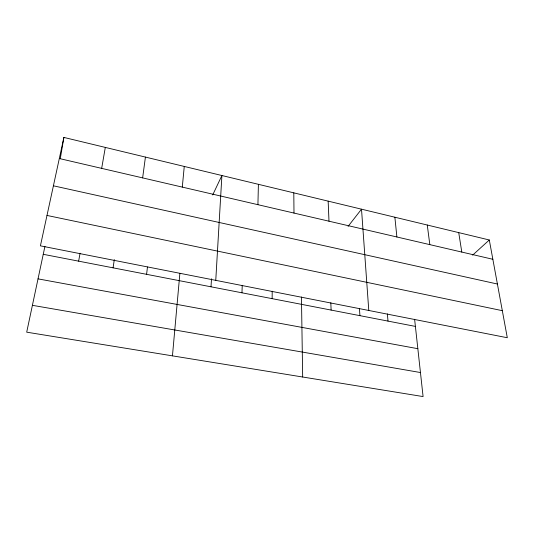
<?xml version="1.0" encoding="UTF-8"?>
<svg xmlns="http://www.w3.org/2000/svg" width="534" height="534" viewBox="0 0 534 534"><rect width="100%" height="100%" fill="white"/><g stroke="black" fill="none" stroke-linecap="round" stroke-linejoin="round"><path stroke-width="0.8" d="M272.14 298.653L272.213 291.217M257.922 204.682L258.403 184.317M241.969 292.806L242.236 285.316M215.763 280.35L221.904 175.519L212.699 194.957M211.003 286.805L211.504 278.788M172.449 355.858L179.878 273.375M182.294 187.107L184.263 166.448M146.596 274.329L147.464 266.993M142.638 177.895L145.422 157.083M113.081 267.834L114.303 259.624M60.295 158.591L63.886 137.425L489.298 239.986L507.3 337.735L40.41 245.84L63.886 137.425M101.667 168.37L105.311 147.411M78.638 261.159L80.067 253.236M44.943 246.314L26.7 332.175L423.088 396.575L414.618 319.259M348.081 226.383L361.511 209.174L368.78 310.468M472.617 255.152L489.298 239.986M32.407 305.321L420.452 372.532M38.027 278.868L417.842 348.695M43.241 254.304L415.399 326.407M46.992 215.442L502.314 310.675M53.413 185.799L497.408 284.028M59.314 158.525L492.849 259.284M458.726 232.617L461.797 252.068M427.267 225.028L429.823 244.639M394.873 217.218L396.882 236.983M387.377 313.892L388.004 321.101M359.449 308.398L359.916 315.661M328.156 201.138L328.991 221.203M330.82 302.758L331.113 310.08M301.45 296.977L302.671 377.011M293.8 192.854L293.994 213.066"/></g></svg>
